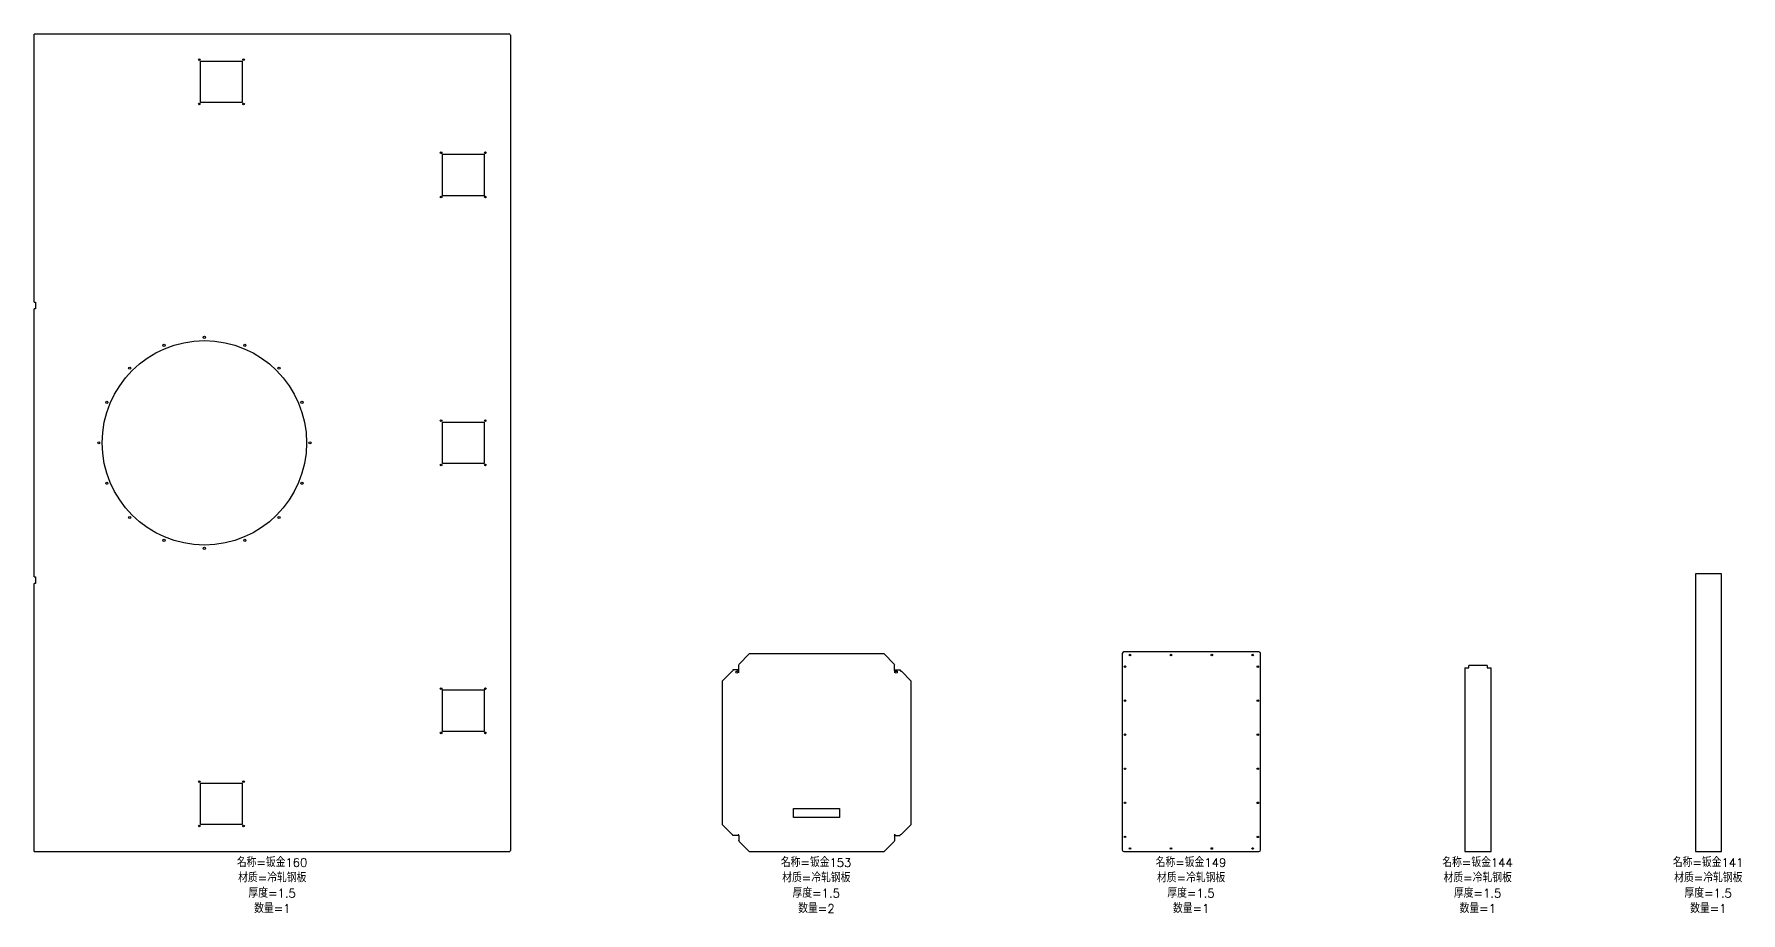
# Model space of a CAD drawing. Header units: millimetres. Extents: x -130 to 49208, y -16180 to 520.
# Drawn here: x 38132 to 43143, y -16180 to -13600 of the extents above; entities that cross this region are included whole.
import ezdxf

# ---------------------------------------------------------------- set-up
doc = ezdxf.new("R2010")
doc.units = ezdxf.units.MM
doc.layers.add('防拉孔线', color=30, linetype='Continuous')
doc.layers.add('零件信息', color=131, linetype='Continuous')
doc.styles.add('SLDTEXTSTYLE1', font='txt.shx', dxfattribs={"bigfont": 'bigfont'})

msp = doc.modelspace()

# ---------------------------------------------------------------- linework, layer by layer
at = {"color": 7, "linetype": 'Continuous', "lineweight": 25}
for p, q in [((39525.9, -13600), (38131.9, -13600)), ((38131.9, -14386.6), (38131.9, -13600)), ((39531.9, -15994), (39531.9, -13606)), ((38620.9, -13801), (38620.9, -13679)), ((38620.9, -13679), (38742.9, -13679)), ((38742.9, -13679), (38742.9, -13801)), ((38742.9, -13801), (38620.9, -13801)), ((39330.9, -14074.3), (39330.9, -13952.3)), ((39330.9, -13952.3), (39452.9, -13952.3)), ((39452.9, -13952.3), (39452.9, -14074.3)), ((39452.9, -14074.3), (39330.9, -14074.3)), ((38131.9, -14386.6), (38135.9, -14386.6)), ((38135.9, -14406.8), (38131.9, -14406.8)), ((38131.9, -15193.2), (38131.9, -14406.8)), ((38135.9, -14386.6), (38135.9, -14406.8)), ((39330.9, -14861), (39330.9, -14739)), ((39330.9, -14739), (39452.9, -14739)), ((39452.9, -14739), (39452.9, -14861)), ((39452.9, -14861), (39330.9, -14861)), ((38131.9, -15193.2), (38135.9, -15193.2)), ((38135.9, -15213.4), (38131.9, -15213.4)), ((38131.9, -16000), (38131.9, -15213.4)), ((38135.9, -15193.2), (38135.9, -15213.4)), ((43009.9, -15184.5), (43009.9, -16000)), ((43086.9, -15184.5), (43009.9, -15184.5)), ((43086.9, -16000), (43086.9, -15184.5)), ((40202.1, -15449.5), (40231.6, -15420)), ((40627.6, -15420), (40231.6, -15420)), ((40657.1, -15449.5), (40627.6, -15420)), ((41326.9, -15419), (41326.9, -15995)), ((41727.9, -15414), (41331.9, -15414)), ((41732.9, -15995), (41732.9, -15419)), ((40151.9, -15499.7), (40181.4, -15470.2)), ((40181.4, -15470.2), (40183.9, -15469.2)), ((40183.9, -15467), (40183.9, -15469.2)), ((40198.9, -15467), (40183.9, -15467)), ((40198.9, -15469.2), (40198.9, -15467)), ((40198.9, -15469.2), (40201.4, -15469.5)), ((40200.9, -15467), (40200.9, -15452)), ((40200.9, -15452), (40201.1, -15452)), ((40201.1, -15467), (40200.9, -15467)), ((40201.1, -15452), (40202.1, -15449.5)), ((40201.4, -15469.5), (40201.1, -15467)), ((40656.7, -15449.5), (40657.1, -15449.5)), ((40656.7, -15449.5), (40657.7, -15452)), ((40657.7, -15467), (40657.4, -15469.5)), ((40657.4, -15469.5), (40659.9, -15469.2)), ((40657.9, -15452), (40657.7, -15452)), ((40657.7, -15467), (40657.9, -15467)), ((40657.9, -15467), (40657.9, -15452)), ((40659.9, -15469.2), (40659.9, -15467)), ((40659.9, -15467), (40674.9, -15467)), ((40674.9, -15467), (40674.9, -15469.2)), ((40674.9, -15469.2), (40677.4, -15470.2)), ((40677.4, -15470.2), (40677.4, -15469.9)), ((40677.4, -15469.9), (40706.9, -15499.4)), ((42332.9, -15461), (42332.9, -16000)), ((42332.9, -15461), (42344.9, -15461)), ((42344.9, -15461), (42344.9, -15454)), ((42397.9, -15454), (42344.9, -15454)), ((42397.9, -15454), (42397.9, -15461)), ((42397.9, -15461), (42409.9, -15461)), ((42409.9, -16000), (42409.9, -15461)), ((39330.9, -15647.7), (39330.9, -15525.7)), ((39330.9, -15525.7), (39452.9, -15525.7)), ((39452.9, -15525.7), (39452.9, -15647.7)), ((40151.9, -15499.7), (40151.9, -15920.6)), ((40706.9, -15920.6), (40706.9, -15499.4)), ((39452.9, -15647.7), (39330.9, -15647.7)), ((38620.9, -15921), (38620.9, -15799)), ((38620.9, -15799), (38742.9, -15799)), ((38742.9, -15799), (38742.9, -15921)), ((40361.9, -15873.5), (40496.9, -15873.5)), ((40361.9, -15900.5), (40361.9, -15873.5)), ((40496.9, -15873.5), (40496.9, -15900.5)), ((38742.9, -15921), (38620.9, -15921)), ((40181.4, -15950.1), (40151.9, -15920.6)), ((40496.9, -15900.5), (40361.9, -15900.5)), ((40677.4, -15950.1), (40706.9, -15920.6)), ((40183.9, -15950.8), (40181.4, -15949.8)), ((40181.4, -15949.8), (40181.4, -15950.1)), ((40183.9, -15953), (40183.9, -15950.8)), ((40198.9, -15953), (40183.9, -15953)), ((40201.4, -15950.5), (40198.9, -15950.8)), ((40198.9, -15950.8), (40198.9, -15953)), ((40200.9, -15953), (40200.9, -15968)), ((40201.1, -15953), (40200.9, -15953)), ((40200.9, -15968), (40201.1, -15968)), ((40201.1, -15953), (40201.4, -15950.5)), ((40202.1, -15970.5), (40201.1, -15968)), ((40201.8, -15970.5), (40231.3, -16000)), ((40202.1, -15970.5), (40201.8, -15970.5)), ((40657.1, -15970.5), (40627.6, -16000)), ((40657.7, -15968), (40656.7, -15970.5)), ((40656.7, -15970.5), (40657.1, -15970.5)), ((40659.9, -15950.8), (40657.4, -15950.5)), ((40657.4, -15950.5), (40657.7, -15953)), ((40657.7, -15953), (40657.9, -15953)), ((40657.9, -15968), (40657.7, -15968)), ((40657.9, -15953), (40657.9, -15968)), ((40659.9, -15950.8), (40659.9, -15953)), ((40659.9, -15953), (40674.9, -15953)), ((40677.4, -15949.8), (40674.9, -15950.8)), ((40674.9, -15953), (40674.9, -15950.8)), ((40677.4, -15949.8), (40677.4, -15950.1)), ((38131.9, -16000), (39525.9, -16000)), ((40231.3, -16000), (40627.6, -16000)), ((41331.9, -16000), (41727.9, -16000)), ((42332.9, -16000), (42409.9, -16000)), ((43009.9, -16000), (43086.9, -16000))]:
    msp.add_line(p, q, dxfattribs=at)
for centre, radius in [((38616.9, -13675), 2.5), ((38746.9, -13675), 2.5), ((38616.9, -13805), 2.5), ((38746.9, -13805), 2.5), ((39326.9, -13948.3), 2.5), ((39456.9, -13948.3), 2.5), ((39326.9, -14078.3), 2.5), ((39456.9, -14078.3), 2.5), ((38631.9, -14800), 300), ((38513.3, -14513.6), 3.25), ((38631.9, -14490), 3.25), ((38750.6, -14513.6), 3.25), ((38412.7, -14580.8), 3.25), ((38851.1, -14580.8), 3.25), ((38345.5, -14681.4), 3.25), ((38918.3, -14681.4), 3.25), ((39326.9, -14735), 2.5), ((39456.9, -14735), 2.5), ((38321.9, -14800), 3.25), ((38941.9, -14800), 3.25), ((39326.9, -14865), 2.5), ((39456.9, -14865), 2.5), ((38345.5, -14918.6), 3.25), ((38918.3, -14918.6), 3.25), ((38412.7, -15019.2), 3.25), ((38851.1, -15019.2), 3.25), ((38513.3, -15086.4), 3.25), ((38750.6, -15086.4), 3.25), ((38631.9, -15110), 3.25), ((41349.9, -15423), 2.25), ((41469.9, -15423), 2.25), ((41589.9, -15423), 2.25), ((41709.9, -15423), 2.25), ((40195.4, -15473), 3), ((40663.4, -15473), 3), ((41334.9, -15457), 2.25), ((41724.9, -15457), 2.25), ((39326.9, -15521.7), 2.5), ((39456.9, -15521.7), 2.5), ((41334.9, -15557), 2.25), ((41724.9, -15557), 2.25), ((39326.9, -15651.7), 2.5), ((39456.9, -15651.7), 2.5), ((41334.9, -15657), 2.25), ((41724.9, -15657), 2.25), ((41334.9, -15757), 2.25), ((41724.9, -15757), 2.25), ((38616.9, -15795), 2.5), ((38746.9, -15795), 2.5), ((41334.9, -15857), 2.25), ((41724.9, -15857), 2.25), ((38616.9, -15925), 2.5), ((38746.9, -15925), 2.5), ((41334.9, -15957), 2.25), ((41724.9, -15957), 2.25), ((41349.9, -15991), 2.25), ((41469.9, -15991), 2.25), ((41589.9, -15991), 2.25), ((41709.9, -15991), 2.25)]:
    msp.add_circle(centre, radius, dxfattribs=at)
for centre, radius, start, end in [((39525.9, -13606), 6, 0, 90), ((41331.9, -15419), 5, 90, 180), ((41727.9, -15419), 5, 0, 90), ((39525.9, -15994), 6, 270, 0), ((41331.9, -15995), 5, 180, 270), ((41727.9, -15995), 5, 270, 0)]:
    msp.add_arc(centre, radius, start, end, dxfattribs=at)
at = {"layer": '防拉孔线'}
for p, q in [((40200.2, -15470.3), (40200.2, -15475.7)), ((40658.7, -15475.7), (40658.7, -15470.3))]:
    msp.add_line(p, q, dxfattribs=at)

# ---------------------------------------------------------------- texts
at = {"layer": '零件信息', "char_height": 25, "attachment_point": 2, "style": 'SLDTEXTSTYLE1'}
for s, insert in [('名称=钣金160', (38830.6, -16020)), ('名称=钣金153', (40428.1, -16020)), ('名称=钣金149', (41528.6, -16020)), ('名称=钣金144', (42370.1, -16020)), ('名称=钣金141', (43047.1, -16020)), ('材质=冷轧钢板', (38831.1, -16065)), ('材质=冷轧钢板', (40428.6, -16065)), ('材质=冷轧钢板', (41529.1, -16065)), ('材质=冷轧钢板', (42370.6, -16065)), ('材质=冷轧钢板', (43047.6, -16065)), ('厚度=1.5', (38830.8, -16110)), ('厚度=1.5', (40428.3, -16110)), ('厚度=1.5', (41528.8, -16110)), ('厚度=1.5', (42370.3, -16110)), ('厚度=1.5', (43047.3, -16110)), ('数量=1', (38831.3, -16155)), ('数量=2', (40428.8, -16155)), ('数量=1', (41529.3, -16155)), ('数量=1', (42370.8, -16155)), ('数量=1', (43047.8, -16155))]:
    msp.add_mtext(s, dxfattribs=dict(at, insert=insert))

doc.saveas('drawing.dxf')
